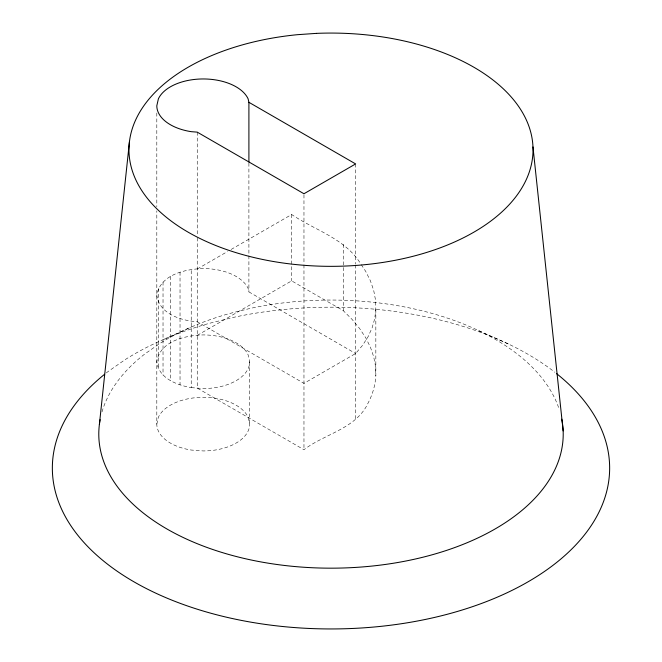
<?xml version="1.0" encoding="UTF-8"?>
<svg xmlns="http://www.w3.org/2000/svg" width="662" height="662" viewBox="0 0 662 662"><rect width="100%" height="100%" fill="white"/><g stroke="black" fill="none" stroke-linecap="round" stroke-linejoin="round"><path stroke-width="0.5" stroke-dasharray="3.31 2.48" d="M361.229 264.601L365.681 271.346L370.406 280.796L373.682 290.345L375.503 299.911L375.834 309.419L374.692 318.803L372.069 327.971L367.998 336.867L362.503 345.407L355.626 353.525L303.966 383.348L197.243 321.732C181.09 320.673 159.302 313.937 156.811 295.376C160.005 274.531 185.468 269.029 203.251 268.565A46.439 26.811 0 0 1 248.109 288.433L248.904 291.909L355.626 353.525M375.834 309.419L375.834 375.784C375.271 385.4 372.499 394.726 367.998 403.224C356.032 428.794 324.67 433.767 303.966 449.713L197.243 388.089L197.243 237.236M156.811 424.135L158.392 417.201A46.439 26.811 0 0 1 203.251 397.324A46.439 26.811 0 0 1 248.109 417.201L249.69 424.135A46.439 26.811 0 0 1 203.251 450.946L191.227 450.036A46.439 26.811 0 0 1 156.811 424.135L156.811 210.88M197.243 269.02L227.521 251.535M231.088 249.475L291.652 214.513C314.955 230.293 345.167 238.585 360.674 263.757M197.243 335.377L291.652 280.87L343.313 310.693L352.085 319.407L359.557 328.435L365.681 337.711L370.406 347.153L373.682 356.702L375.503 366.268L375.834 375.784M164.01 339.275L191.839 326.78M191.227 387.634L203.251 388.553A46.439 26.811 0 0 0 249.69 361.733L248.109 354.799A46.439 26.811 0 0 0 203.251 334.922C185.468 335.394 160.005 340.889 156.811 361.733C158.599 378.283 177.019 385.094 191.227 387.634L191.227 269.475M478.849 330.727L508.416 344.008M355.626 163.928L355.626 263.873M355.626 264.908L355.626 419.882M343.313 244.336L343.313 310.693M303.966 194.785L303.966 263.824M303.966 264.85L303.966 449.713M291.652 214.513L291.652 280.87M249.69 361.733L249.69 424.135M248.904 163.1L248.904 291.909M197.243 132.135L197.243 236.202M180.031 272.156L180.031 384.953M170.407 276.418L170.407 380.7M163.026 281.971L163.026 375.139M158.392 288.433L158.392 368.676M156.811 112.987L156.811 206.759M102.006 411.872A232.213 134.063 0 0 1 145.102 353.765L159.178 343.926A232.213 134.063 0 0 1 229.54 313.515L249.847 308.492A232.213 134.063 0 0 1 559.249 409.455M106.268 372.946A278.652 160.883 0 0 1 107.923 371.655L124.812 359.847A278.652 160.883 0 0 1 209.242 323.354L233.62 317.33A278.652 160.883 0 0 1 554.864 372.267"/><path stroke-width="0.99" d="M99.383 424.541L129.487 141.387M248.904 102.304L355.626 163.928L303.966 193.751L197.243 132.135L191.227 131.672A46.439 26.811 0 0 1 156.811 105.771L158.392 98.837A46.439 26.811 0 0 1 203.251 78.96A46.439 26.811 0 0 1 248.109 98.837L248.904 102.304L248.904 162.074M532.968 146.931L563.147 430.912M561.765 419.162A232.213 134.063 0 0 1 331.43 568.17A232.213 134.063 0 0 1 100.144 419.65M556.436 373.509A278.652 160.883 0 0 1 517.849 587.417A278.652 160.883 0 0 1 145.342 588.038A278.652 160.883 0 0 1 104.629 374.253M316.585 33.365L297.495 34.681A202.026 116.636 0 0 0 171.21 221.075A202.026 116.636 0 0 0 515.425 197.317A202.026 116.636 0 0 0 316.585 33.365"/></g></svg>
